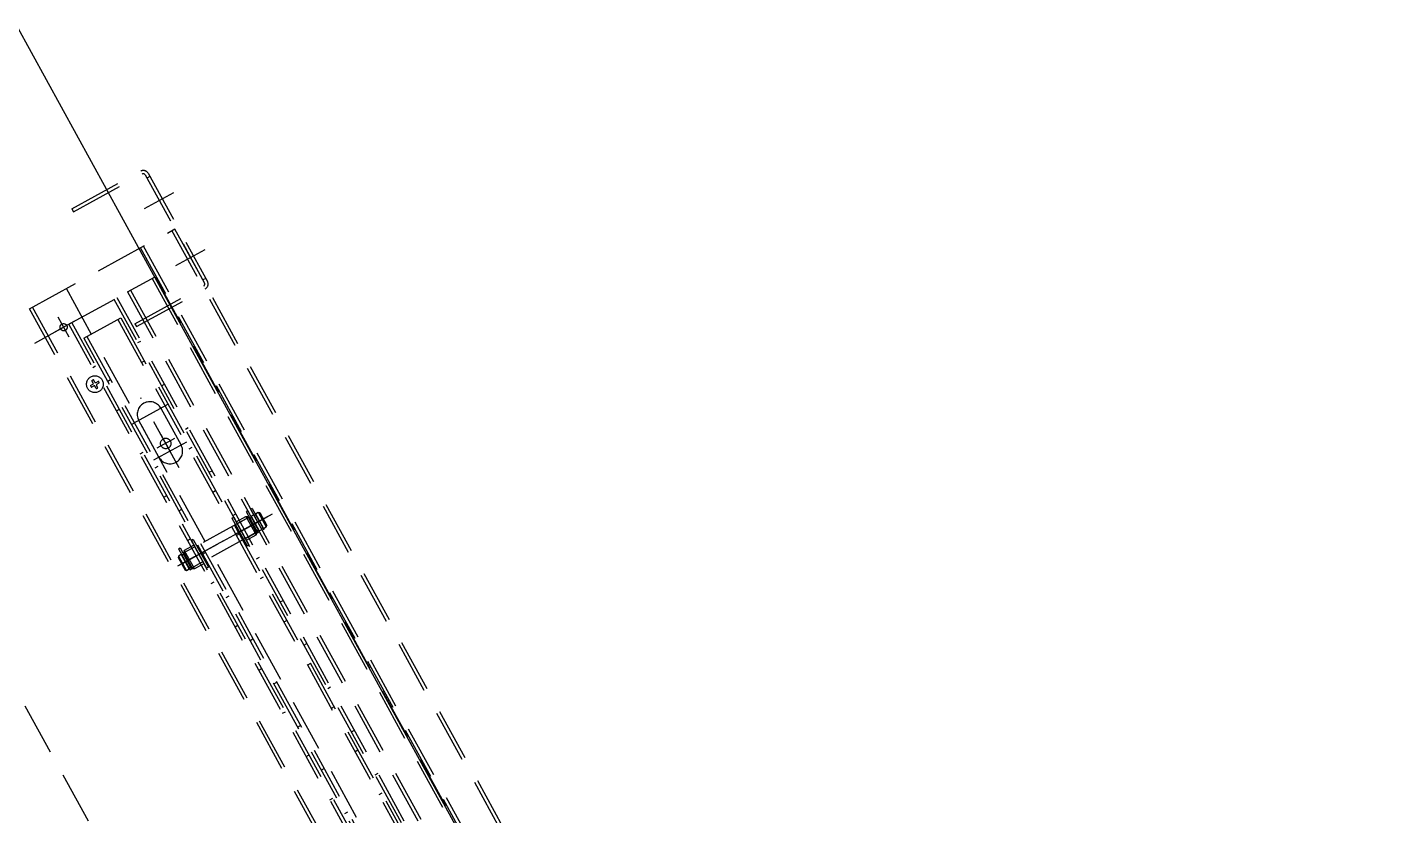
# Model space of a CAD drawing. Header units: millimetres. Extents: x 75184266 to 76346726, y -35077925 to -33679385.
# Drawn here: x 75327699 to 75328342, y -34895415 to -34895039 of the extents above; entities that cross this region are included whole.
import ezdxf

# ---------------------------------------------------------------- set-up
doc = ezdxf.new("R2010")
doc.units = ezdxf.units.MM
doc.header["$LTSCALE"] = 50
doc.header["$MEASUREMENT"] = 0
doc.linetypes.add('XR-지하3층$0$생활체육시설(최종)$0$HIDDENX2', pattern=[0.75, 0.5, -0.25])
doc.layers.add('건축', color=8, linetype='CONTINUOUS', plot=False)

msp = doc.modelspace()

# ---------------------------------------------------------------- linework, layer by layer
at = {"layer": '건축'}
msp.add_line((75326728.56, -34893280.17, 0), (75329175.43, -34897737.75, 0), dxfattribs=at)
at = {"layer": '건축', "linetype": 'XR-지하3층$0$생활체육시설(최종)$0$HIDDENX2'}
for p, q in [((75327998.78, -34895910.91, 0), (75327556.08, -34895104.42, 0)), ((75327720.27, -34895126.09, 0), (75327753.05, -34895108.09, 0)), ((75327721.04, -34895127.49, 0), (75327753.82, -34895109.5, 0)), ((75327755.18, -34895109.89, 0), (75327783.48, -34895161.44, 0)), ((75327757.4, -34895110.61, 0), (75327756, -34895111.38, 0)), ((75327756.58, -34895109.12, 0), (75327784.88, -34895160.67, 0)), ((75327754.86, -34895125.93, 0), (75327768.88, -34895118.23, 0)), ((75327720.27, -34895126.09, 0), (75327721.04, -34895127.49, 0)), ((75327700.08, -34895173.68, 0), (75327769.33, -34895135.66, 0)), ((75328754.37, -34896933.49, 0), (75327767.93, -34895136.43, 0)), ((75328755.78, -34896932.72, 0), (75327769.33, -34895135.66, 0)), ((75328739.47, -34896941.67, 0), (75327753.02, -34895144.61, 0)), ((75328740.87, -34896940.9, 0), (75327754.43, -34895143.84, 0)), ((75327769.77, -34895153.1, 0), (75327783.8, -34895145.4, 0)), ((75327769.77, -34895153.1, 0), (75327783.8, -34895145.4, 0)), ((75328704.06, -34896961.11, 0), (75327717.61, -34895164.05, 0)), ((75327746.78, -34895165.66, 0), (75327759.93, -34895158.44, 0)), ((75327750.29, -34895180.79, 0), (75327783.08, -34895162.79, 0)), ((75327751.06, -34895182.19, 0), (75327783.85, -34895164.2, 0)), ((75327758.53, -34895159.21, 0), (75328328.74, -34896198, 0)), ((75327759.93, -34895158.44, 0), (75328330.14, -34896197.23, 0)), ((75327784.06, -34895159.18, 0), (75327782.66, -34895159.95, 0)), ((75327718.84, -34895181.06, 0), (75327741.81, -34895168.45, 0)), ((75328328.43, -34896240.44, 0), (75327740.41, -34895169.22, 0)), ((75328329.83, -34896239.67, 0), (75327741.81, -34895168.45, 0)), ((75327746.78, -34895165.66, 0), (75328316.99, -34896204.45, 0)), ((75327748.18, -34895164.89, 0), (75328318.4, -34896203.68, 0)), ((75328686.52, -34896970.74, 0), (75327700.08, -34895173.68, 0)), ((75328687.93, -34896969.97, 0), (75327701.48, -34895172.91, 0)), ((75327702.54, -34895190.01, 0), (75327716.56, -34895182.31, 0)), ((75327721.12, -34895179.81, 0), (75327711.48, -34895185.1, 0)), ((75327718.95, -34895187.28, 0), (75327713.65, -34895177.63, 0)), ((75328306.86, -34896252.28, 0), (75327718.84, -34895181.06, 0)), ((75328308.26, -34896251.51, 0), (75327720.24, -34895180.29, 0)), ((75327726, -34895187.62, 0), (75327743.54, -34895177.99, 0)), ((75327742.13, -34895178.76, 0), (75328301.88, -34896198.48, 0)), ((75327743.54, -34895177.99, 0), (75328303.28, -34896197.71, 0)), ((75327750.29, -34895180.79, 0), (75327751.06, -34895182.19, 0)), ((75327726, -34895187.62, 0), (75328285.75, -34896207.34, 0)), ((75327727.41, -34895186.85, 0), (75328287.16, -34896206.57, 0)), ((75327751.72, -34895189.82, 0), (75327753.12, -34895189.05, 0)), ((75327730.15, -34895201.66, 0), (75327731.55, -34895200.89, 0)), ((75327754.84, -34895198.59, 0), (75327753.44, -34895199.36, 0)), ((75327730.41, -34895209.07, 0), (75327729.8, -34895207.96, 0)), ((75327731.18, -34895208.65, 0), (75327730.57, -34895207.54, 0)), ((75327731.77, -34895208.82, 0), (75327732.89, -34895208.21, 0)), ((75327732.2, -34895209.59, 0), (75327733.31, -34895208.98, 0)), ((75327737.31, -34895208.22, 0), (75327738.71, -34895207.45, 0)), ((75327729.12, -34895210.28, 0), (75327730.24, -34895209.67, 0)), ((75327729.55, -34895211.05, 0), (75327730.66, -34895210.44, 0)), ((75327731.87, -34895211.72, 0), (75327731.25, -34895210.61, 0)), ((75327732.63, -34895211.3, 0), (75327732.02, -34895210.19, 0)), ((75327763.02, -34895210.42, 0), (75327764.43, -34895209.65, 0)), ((75327741.46, -34895222.26, 0), (75327742.86, -34895221.49, 0)), ((75327765.28, -34895219.67, 0), (75327749.5, -34895228.33, 0)), ((75327771.34, -34895249.43, 0), (75327753.05, -34895216.11, 0)), ((75327762.65, -34895221.12, 0), (75327772.27, -34895238.65, 0)), ((75327766.15, -34895219.19, 0), (75327764.75, -34895219.96, 0)), ((75327748.62, -34895228.82, 0), (75327750.02, -34895228.05, 0)), ((75327761.75, -34895244.42, 0), (75327752.13, -34895226.89, 0)), ((75327762.66, -34895233.66, 0), (75327767.28, -34895242.08, 0)), ((75327774.33, -34895231.02, 0), (75327775.73, -34895230.25, 0)), ((75327774.9, -34895237.21, 0), (75327759.12, -34895245.87, 0)), ((75327769.18, -34895235.56, 0), (75327760.76, -34895240.18, 0)), ((75327777.46, -34895239.79, 0), (75327776.06, -34895240.56, 0)), ((75327752.77, -34895242.86, 0), (75327754.17, -34895242.09, 0)), ((75327759.93, -34895249.42, 0), (75327761.33, -34895248.65, 0)), ((75327785.64, -34895251.62, 0), (75327787.04, -34895250.85, 0)), ((75327788.77, -34895260.39, 0), (75327787.37, -34895261.16, 0)), ((75327764.07, -34895263.46, 0), (75327765.48, -34895262.69, 0)), ((75327770.81, -34895296.2, 0), (75327815.87, -34895271.47, 0)), ((75327771.24, -34895270.02, 0), (75327772.64, -34895269.25, 0)), ((75327804.78, -34895272.99, 0), (75327773.23, -34895290.31, 0)), ((75327796.52, -34895273.53, 0), (75327797.4, -34895273.05, 0)), ((75327796.52, -34895273.53, 0), (75327803.74, -34895286.68, 0)), ((75327796.95, -34895272.22, 0), (75327798.35, -34895271.45, 0)), ((75327797.4, -34895273.05, 0), (75327804.62, -34895286.2, 0)), ((75327798.6, -34895275.24, 0), (75327803.21, -34895272.72, 0)), ((75327799.09, -34895276.12, 0), (75327804.35, -34895273.23, 0)), ((75327801.27, -34895279.48, 0), (75327813.55, -34895272.74, 0)), ((75327803.21, -34895272.72, 0), (75327804.07, -34895272.73, 0)), ((75327803.21, -34895272.72, 0), (75327808.02, -34895281.48, 0)), ((75327804.04, -34895269.98, 0), (75327803.34, -34895270.36, 0)), ((75327803.34, -34895270.36, 0), (75327808.86, -34895280.41, 0)), ((75327804.04, -34895269.98, 0), (75327809.56, -34895280.03, 0)), ((75327804.07, -34895272.73, 0), (75327808.47, -34895280.74, 0)), ((75327804.78, -34895272.99, 0), (75327808.63, -34895280, 0)), ((75327805.02, -34895273.43, 0), (75327805.9, -34895272.95, 0)), ((75327806.15, -34895268.82, 0), (75327805.44, -34895269.21, 0)), ((75327805.44, -34895269.21, 0), (75327810.96, -34895279.26, 0)), ((75327805.44, -34895277.19, 0), (75327812.8, -34895273.15, 0)), ((75327805.66, -34895272.51, 0), (75327806.89, -34895271.84, 0)), ((75327805.66, -34895272.51, 0), (75327809.51, -34895279.52, 0)), ((75327806.15, -34895268.82, 0), (75327811.66, -34895278.87, 0)), ((75327806.89, -34895271.84, 0), (75327810.74, -34895278.85, 0)), ((75327807.13, -34895272.27, 0), (75327808, -34895271.79, 0)), ((75327807.76, -34895271.35, 0), (75327809.08, -34895270.63, 0)), ((75327807.76, -34895271.35, 0), (75327811.61, -34895278.37, 0)), ((75327809.08, -34895270.63, 0), (75327812.93, -34895277.65, 0)), ((75327809.08, -34895270.63, 0), (75327809.76, -34895270.83, 0)), ((75327809.08, -34895270.63, 0), (75327809.76, -34895270.83, 0)), ((75327809.76, -34895270.83, 0), (75327813.13, -34895276.97, 0)), ((75327809.76, -34895270.83, 0), (75327813.13, -34895276.97, 0)), ((75327808.63, -34895280, 0), (75327777.07, -34895297.33, 0)), ((75327792.18, -34895284.47, 0), (75327804.45, -34895277.74, 0)), ((75327808.61, -34895275.45, 0), (75327797.91, -34895281.33, 0)), ((75327803.33, -34895278.35, 0), (75327810.7, -34895274.31, 0)), ((75327808.39, -34895279.57, 0), (75327809.27, -34895279.08, 0)), ((75327809.56, -34895280.03, 0), (75327808.86, -34895280.41, 0)), ((75327809.51, -34895279.52, 0), (75327810.74, -34895278.85, 0)), ((75327810.5, -34895278.41, 0), (75327811.37, -34895277.93, 0)), ((75327811.66, -34895278.87, 0), (75327810.96, -34895279.26, 0)), ((75327811.61, -34895278.37, 0), (75327812.93, -34895277.65, 0)), ((75327812.93, -34895277.65, 0), (75327813.13, -34895276.97, 0)), ((75327778.44, -34895286.31, 0), (75327773.84, -34895288.84, 0)), ((75327775.38, -34895284.06, 0), (75327776.79, -34895283.29, 0)), ((75327778.12, -34895283.64, 0), (75327777.24, -34895284.12, 0)), ((75327777.24, -34895284.12, 0), (75327784.46, -34895297.27, 0)), ((75327777.45, -34895292.56, 0), (75327789.72, -34895285.82, 0)), ((75327778.12, -34895283.64, 0), (75327785.33, -34895296.79, 0)), ((75327800.08, -34895280.99, 0), (75327798.67, -34895281.76, 0)), ((75327802.94, -34895283.13, 0), (75327808.19, -34895280.24, 0)), ((75327803.42, -34895284.01, 0), (75327808.02, -34895281.48, 0)), ((75327803.74, -34895286.68, 0), (75327804.62, -34895286.2, 0)), ((75327808.02, -34895281.48, 0), (75327808.47, -34895280.74, 0)), ((75327771.03, -34895291.52, 0), (75327770.84, -34895292.2, 0)), ((75327771.03, -34895291.52, 0), (75327770.84, -34895292.2, 0)), ((75327770.84, -34895292.2, 0), (75327774.2, -34895298.33, 0)), ((75327770.84, -34895292.2, 0), (75327774.2, -34895298.33, 0)), ((75327772.35, -34895290.79, 0), (75327771.03, -34895291.52, 0)), ((75327771.03, -34895291.52, 0), (75327774.88, -34895298.53, 0)), ((75327771.08, -34895288.07, 0), (75327771.78, -34895287.68, 0)), ((75327771.08, -34895288.07, 0), (75327776.6, -34895298.12, 0)), ((75327778.53, -34895291.97, 0), (75327771.16, -34895296.01, 0)), ((75327771.78, -34895287.68, 0), (75327777.3, -34895297.74, 0)), ((75327772.35, -34895290.79, 0), (75327776.2, -34895297.81, 0)), ((75327773.47, -34895290.75, 0), (75327772.59, -34895291.23, 0)), ((75327773.23, -34895290.31, 0), (75327777.07, -34895297.33, 0)), ((75327773.25, -34895294.86, 0), (75327783.95, -34895288.99, 0)), ((75327773.84, -34895288.84, 0), (75327773.39, -34895289.58, 0)), ((75327773.39, -34895289.58, 0), (75327777.79, -34895297.58, 0)), ((75327778.92, -34895287.19, 0), (75327773.66, -34895290.07, 0)), ((75327773.84, -34895288.84, 0), (75327778.65, -34895297.6, 0)), ((75327782.54, -34895290.62, 0), (75327783.95, -34895289.85, 0)), ((75327808.26, -34895292.82, 0), (75327809.66, -34895292.05, 0)), ((75327774.88, -34895298.53, 0), (75327774.2, -34895298.33, 0)), ((75327776.2, -34895297.81, 0), (75327774.88, -34895298.53, 0)), ((75327776.83, -34895296.89, 0), (75327775.96, -34895297.37, 0)), ((75327776.6, -34895298.12, 0), (75327777.3, -34895297.74, 0)), ((75327782.77, -34895294.2, 0), (75327777.51, -34895297.09, 0)), ((75327778.65, -34895297.6, 0), (75327777.79, -34895297.58, 0)), ((75327783.25, -34895295.08, 0), (75327778.65, -34895297.6, 0)), ((75327785.33, -34895296.79, 0), (75327784.46, -34895297.27, 0)), ((75327786.69, -34895304.66, 0), (75327788.09, -34895303.89, 0)), ((75327811.38, -34895301.59, 0), (75327809.98, -34895302.36, 0)), ((75327793.85, -34895311.22, 0), (75327795.25, -34895310.45, 0)), ((75327819.56, -34895313.42, 0), (75327820.97, -34895312.65, 0)), ((75327798, -34895325.26, 0), (75327799.4, -34895324.49, 0)), ((75327822.69, -34895322.19, 0), (75327821.29, -34895322.96, 0)), ((75327805.16, -34895331.82, 0), (75327806.56, -34895331.05, 0)), ((75327830.87, -34895334.02, 0), (75327832.27, -34895333.25, 0)), ((75327834, -34895342.79, 0), (75327832.6, -34895343.56, 0)), ((75327809.31, -34895345.86, 0), (75327810.71, -34895345.09, 0)), ((75327816.47, -34895352.42, 0), (75327817.87, -34895351.65, 0)), ((75327842.18, -34895354.63, 0), (75327843.58, -34895353.86, 0)), ((75327845.31, -34895363.4, 0), (75327843.91, -34895364.17, 0)), ((75327820.61, -34895366.46, 0), (75327822.02, -34895365.69, 0)), ((75327827.78, -34895373.02, 0), (75327829.18, -34895372.25, 0)), ((75327853.49, -34895375.23, 0), (75327854.89, -34895374.46, 0)), ((75327831.92, -34895387.06, 0), (75327833.33, -34895386.29, 0)), ((75327856.62, -34895384, 0), (75327855.21, -34895384.77, 0)), ((75327839.08, -34895393.62, 0), (75327840.49, -34895392.85, 0)), ((75327864.8, -34895395.83, 0), (75327866.2, -34895395.06, 0)), ((75327843.23, -34895407.66, 0), (75327844.63, -34895406.89, 0)), ((75327867.92, -34895404.6, 0), (75327866.52, -34895405.37, 0)), ((75327850.39, -34895414.22, 0), (75327851.79, -34895413.45, 0))]:
    msp.add_line(p, q, dxfattribs=at)
for centre, radius in [((75327716.3, -34895182.45, 0), 1.7), ((75327731.22, -34895209.63, 0), 4), ((75327764.97, -34895237.87, 0), 2.5)]:
    msp.add_circle(centre, radius, dxfattribs=at)
for centre, radius, start, end in [((75327754.3, -34895110.37, 0), 2.6, 28.76342, 118.76342), ((75327754.3, -34895110.37, 0), 1, 28.76342, 118.76342), ((75327782.6, -34895161.92, 0), 1, 298.76342, 28.76342), ((75327782.6, -34895161.92, 0), 2.6, 298.76342, 28.76342), ((75327731.22, -34895209.63, 0), 2.19, 107.22646, 130.30038), ((75327730.03, -34895209.28, 0), 0.438, 298.76342, 28.76342), ((75327731.56, -34895208.44, 0), 0.438, 208.76342, 298.76342), ((75327731.22, -34895209.63, 0), 2.19, 17.22646, 40.30038), ((75327731.22, -34895209.63, 0), 2.19, 197.22646, 220.30038), ((75327730.87, -34895210.82, 0), 0.438, 28.76342, 118.76342), ((75327731.22, -34895209.63, 0), 2.19, 287.22646, 310.30038), ((75327732.41, -34895209.98, 0), 0.438, 118.76342, 208.76342), ((75327757.39, -34895224, 0), 6, 28.76342, 208.76342), ((75327767.01, -34895241.54, 0), 6, 208.76342, 28.76342)]:
    msp.add_arc(centre, radius, start, end, dxfattribs=at)

doc.saveas('drawing.dxf')
